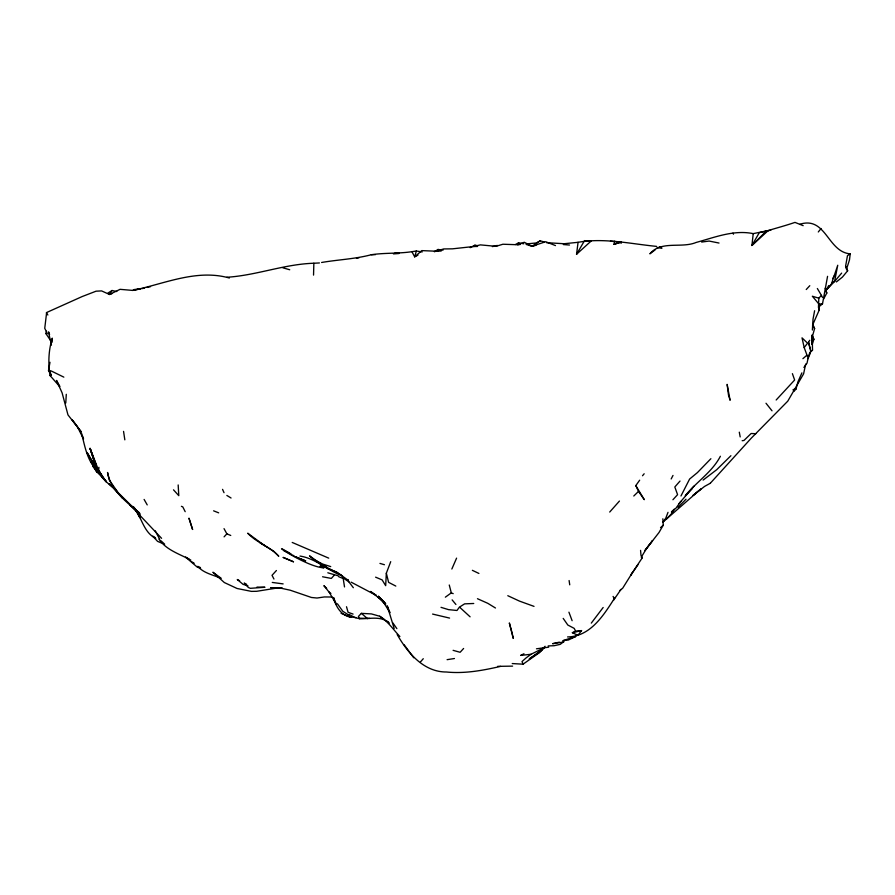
<?xml version="1.0" encoding="UTF-8"?>
<svg xmlns="http://www.w3.org/2000/svg" width="895" height="895" viewBox="0 0 895 895"><rect width="100%" height="100%" fill="white"/><g stroke="black" fill="none" stroke-linecap="round" stroke-linejoin="round"><path stroke-width="1.34" d="M812.212 344.441L813.879 339.384L812.19 335.088L812.526 350.079L810.769 351.757M313.541 275.101L313.854 263.242L319.414 262.951M52.145 342.214L52.268 338.165C48.565 350.247 48.006 363.113 50.064 375.564L59.663 386.528M811.843 344.374L812.19 335.088M812.38 330.031L813.029 319.146L814.618 310.722M98.92 467.324L98.651 470.535L90.071 448.35L95.015 463.934L90.071 448.35L95.821 464.091M390.723 561.668L386.338 573.203L385.678 585.677L382.143 579.915L375.598 577.163M65.782 402.974L66.286 394.315M768.134 230.619L759.284 232.666L751.923 245.476L766.232 231.134L768.134 230.619L753.221 233.629L751.923 245.476L768.134 230.619L770.785 230.25M585.274 241.057L591.326 240.867L576.548 254.281L578.069 242.31C604.136 237.634 630.55 243.865 656.572 246.382M812.526 325.232L819.193 310.106L818.477 307.198L822.505 303.819L827.573 276.331M800.029 224.186C826.197 216.131 827.517 251.942 850.239 253.856L849.467 259.942L846.536 269.149L847.643 270.771L842.396 277.126L836.355 281.947M111.897 293.705L109.481 294.466L101.605 290.909L96.067 291.188L82.183 296.547L46.629 312.512L44.75 328.297L47.345 333.645L45.846 333.522L46.54 331.206M818.477 307.198L818.813 298.169L821.409 295.361L817.348 288.503M49.986 362.285L48.531 370.452L51.082 375.162L50.064 375.564M610.479 241.202L621.029 242.097L613.981 244.324L614.619 241.202M49.091 367.811L48.531 370.452L51.429 371.067L63.836 377.142M805.668 364.097L803.598 373.853L787.757 401.173L751.297 438.136L710.35 483.199M808.7 355.46L807.033 363.09L803.9 367.453M795.979 389.112L793.115 389.571L793.82 391.451L795.979 389.112L797.982 381.695L801.909 372.879M846.536 269.149L845.596 266.207L847.464 255.657L850.25 253.856M321.607 262.481C338.131 259.639 355.08 259.035 371.313 254.728C384.828 252.703 398.342 253.744 411.901 251.696L414.709 256.887L416.354 251.003L422.205 251.954M812.66 324.124L814.607 328.554L812.47 336.151L813.879 339.384M342.785 577.722L348.871 581.851L353.346 587.724M826.063 290.215L831.444 283.928L837.742 265.244L834.587 281.422L826.063 290.215L828.714 285.583M668.006 512.343L665.802 518.115L662.859 522.367M808.04 358.626L810.21 353.256M451.852 569.019L456.584 558.133M523.776 243.809L518.597 242.802L517.724 244.727L502.889 244.245L495.975 246.326L480.335 244.883L473.723 246.505L452.478 248.832L443.719 248.944L434.377 251.685L438.047 249.459L443.047 250.152M808.688 355.707L810.769 351.422L812.526 350.079M671.172 478.959L673.006 475.435M823.568 299.075L826.812 293.045L825.201 288.291M414.709 256.887L421.758 250.611L437.062 251.249L438.047 249.459M680.972 495.964L689.62 479.038L697.429 472.594L710.887 458.71M832.686 278.625L834.677 275.157M621.007 589.38L613.5 600.321M662.848 518.776L663.251 525.186L658.988 532.536L644.836 550.682L652.556 540.58L646.514 548.512L641.279 557.227L642.263 557.82L630.718 575.216L638.101 564.521M576.548 254.281L584.592 240.576M615.055 597.424C603.935 614.787 590.655 636.591 567.587 636.938M809.416 353.637L810.769 351.422L808.532 342.136L809.729 340.268M720.385 456.271C712.096 472.168 696.411 481.946 685.313 495.595L692.473 488.401M632.194 572.968L622.651 588.261L619.855 590.532M112.065 290.506L107.926 293.057L109.481 294.466L112.065 290.506L116.764 291.535M603.163 607.492L591.304 623.11M635.808 485.593L644.299 499.678L638.527 491.389L635.808 485.593L639.656 480.201M680.815 501.39L675.859 508.304L671.44 511.996L674.271 509.199L671.642 513.573L666.305 519.201M581.549 630.606L577.957 635.305L572.352 632.72L575.642 631.165L581.549 630.606L572.352 632.72M804.191 347.573L807.57 343.177L802.021 337.851L804.191 347.573L807.558 356.702M818.298 231.962L821.062 228.527M679.092 503.538L693.927 486.142M642.52 475.748L644.165 473.768M841.658 273.109L834.587 281.422L832.294 282.887M420.471 661.931L423.279 658.709M679.999 481.074L674.819 486.992L677.582 494.655L672.917 499.746M545.122 646.279L538.354 653.395L523.072 664.179L512.242 663.564M619.441 501.055L609.708 512.052M677.996 507.331L686.029 499.209M776.166 399.998L794.637 380.017L792.399 373.651M334.428 574.982L331.34 578.427L322.558 576.772M543.981 647.723L540.591 651.459L529.225 658.977L542.482 649.423M463.61 648.472L460.131 652.287L453.105 650.341M276.41 570.518L272.024 575.328L273.948 579.031M806.238 289.532L809.785 285.695M224.086 536.855L226.86 533.856L230.742 535.467M477.538 245.677L474.965 245.185L473.723 246.505L477.561 246.472M384.022 619.262L379.659 616.23L371.414 613.914L361.356 613.355L358.436 616.42L359.656 618.758C369.68 619.027 381.091 615.525 389.403 623.077M538.354 653.395L543.768 647.745M730.902 455.712L716.761 469.651L703.134 480.078M633.783 496.009L638.527 491.389M660.544 527.625L663.251 525.186M753.221 233.629C733.654 229.623 714.736 237.399 696.209 242.433C681.263 248.676 661.226 240.196 649.871 253.833L655.14 249.873M802.916 358.671L806.82 355.281M663.251 521.83L700.807 489.05L693.11 495.349L704.6 486.399L710.272 483.278M563.839 641.603L560.225 644.366L554.016 645.731L548.188 645.91L548.68 647.174L536.474 648.797M441.022 607.347L448.552 609.64L456.976 610.479L459.37 607.19L464.594 603.856L473.735 603.487M544.697 647.477L531.071 654.267L526.025 657.959L522.02 661.573L523.072 664.179M445.352 597.178L451.304 592.87L453.194 593.665M495.975 246.326L497.329 245.431L492.395 246.617M526.215 244.436L531.988 246.27L540.244 240.8L544.015 241.941M540.244 240.8L536.306 242.959L526.316 243.943M415.795 256.294L417.965 255.109M515.453 244.514L518.597 242.802M470.199 247.669L474.965 245.185M523.955 653.742L520.644 655.42L531.071 654.267M109.481 294.466L120.053 289.331L132.684 290.416L140.515 288.895M575.026 636.826L568.359 640.026L563.168 640.585L563.66 641.995L552.595 643.695L559.341 642.151M132.684 290.416C164.512 283.86 196.497 268.746 229.366 278.009M571.088 638.157L575.843 636.379L563.168 640.585M520.174 244.503L517.724 244.727L524.269 242.265L531.988 246.27L545.67 241.717L555.482 245.588M613.981 244.324L621.029 242.097M531.988 246.27L535.948 245.297M500.551 666.383C482.785 670.5 464.684 673.834 446.392 672C423.603 672.1 407.549 652.735 397.179 634.51M147.015 287.44L150.528 286.646M766.232 231.134C775.898 228.169 785.43 225.685 794.984 222.396L803.173 225.663M141.824 288.637L144.554 288.134M447.097 659.671L454.447 658.519M411.901 251.696L416.354 251.003M371.313 254.728L375.419 254.639M356.456 258.185L358.951 257.827M742.156 440.72L743.958 440.463L751.14 433.504L755.783 433.706M701.658 242.053L709.108 241.057L719.021 243.048M313.854 263.242C284.23 264.148 256.317 275.447 226.838 277.26M134.172 289.555L140.549 288.794M578.069 242.31L564.13 243.731L546.521 242.69M818.813 298.169L812.336 296.223L818.97 304.087L822.505 303.819M393.442 253.9L398.991 253.52M437.062 251.249L441.235 251.003M512.6 666.126L497.642 666.361M331.967 597.01L324.314 596.954L317.02 598.028L311.449 597.48L290.226 590.208L278.602 587.702L282.149 588.149M256.977 587.086L264.965 587.265L250.343 588.328L248.396 587.512L244.234 583.059L246.707 584.368M360.092 618.221L369.814 618.445M394.919 253.016L399.036 253.128M282.07 588.239L270.726 587.668L279.162 587.691L256.731 591.293L251.428 591.382L237.063 588.485L224.309 582.533L212.92 572.229L221.087 578.215M563.324 244.559L569.5 245.029M272.27 582.432L283.133 583.898M356.12 617.639L349.509 616.677L341.073 613.343M659.346 246.707L661.729 247.065M657.176 247.456L661.864 248.351M432.587 614.071L449.581 618.087M299.993 556.063C315.801 558.491 327.704 570.507 342.472 575.966C331.665 569.007 319.09 565.081 309.525 555.84L327.178 568.426L336.621 571.994L347.842 580.027M359.656 618.758L354.845 617.505L349.207 614.496L348.994 615.212L342.819 611.307L337.393 603.767M282.798 267.773L289.723 269.753M327.816 572.789L338.243 575.843M379.95 563.403L384.425 564.723M247.96 585.845L243.06 584.346L237.264 579.524L239.659 580.765M330.725 566.602L322.681 564.063L315.611 560.483M326.653 567.285L320.589 565.002L324.661 566.3M320.589 565.002L325.758 566.669M200.614 568.168L197.157 567.038L185.533 557.104L188.823 558.905M534.024 606.374L519.492 601.116L507.801 595.701M353.077 614.093L348.077 612.303L346.51 606.732M291.423 554.777L294.041 555.717M328.722 558.144L292.217 542.448M213.603 510.832L218.671 512.846M338.702 576.704L343.199 578.528L344.519 586.93M320.007 566.278L323.856 567.866C304.714 566.781 262.694 536.698 291.099 554.128L283.581 550.302M620.045 242.59L621.354 243.138M173.507 489.833L178.787 495.662L178.172 484.945M181.405 506.313L182.781 506.883L185.187 511.671M161.335 542.929L157.576 541.374L152.743 536.172L154.913 537.47M220.718 578.293C212.865 574.702 203.635 573.225 197.739 566.356L200.279 567.531M283.603 550.403L289.6 553.177M472.37 570.328L478.903 573.449M477.46 598.71L487.764 603.308L495.461 608.007M155.741 538.354C143.29 532.413 141.623 516.46 133.321 506.592M322.2 564.924L325.601 566.613M190.87 560.125C179.805 554.061 166.213 550.112 158.952 539.159M351.142 582.164L375.967 595.231M395.803 586.08L388.62 582.365L386.338 573.203M100.318 472.605C87.531 464.27 85.081 446.818 81.49 433.023M226.849 495.45L231.055 498M192 561.915L194.193 563.257M259.852 542.672L273.814 551.32L278.781 556.265C270.089 546.554 256.664 542.817 247.702 533.196L264.64 545.626M100.15 472.582L98.07 471.262L87.072 452.534L98.07 471.262L100.833 473.97M376.023 595.13L370.508 591.461L382.691 600.903L385.163 603.912M386.192 620.772L388.374 622.293M379.659 616.23C388.106 621.454 393.341 629.666 399.886 636.546M139.542 512.857L135.413 509.568L140.101 516.102L134.026 507.476M329.069 591.998L330.904 593.474M361.356 613.355L367.509 618.635M378.149 596.752L383.071 601.037L378.417 596.562M378.059 596.708L382.691 600.903L389.951 612.661L387.233 605.87L394.169 628.48M459.829 607.381L470.099 616.823M161.066 540.871L164.68 544.194M161.581 538.32L129.618 504.467L136.163 510.295C124.237 500.238 110.242 488.726 107.545 472.482L109.279 480L117.625 492.026M117.491 491.858L113.553 488.021L122.581 498.135L119.281 494.062M100.598 473.746L92.61 465.948L96.951 472.012L106.214 481.186M326.664 588.362L323.889 585.643L329.237 592.322L336.341 604.338L333.544 597.536C335.77 606.665 341.252 615.939 351.422 617.315L349.509 616.677L347.652 614.686M383.944 601.899L385.689 603.622M132.259 506.436L140.112 514.289L109.134 483.803L113.352 487.775L105.968 481.611L102.366 477.661L94.232 464.841L96.067 466.731M378.518 596.294L382.165 600.086M378.093 596.875L385.723 604.908M76.22 425.024L72.159 419.889L81.232 431.837L67.975 414.9L62.102 392.838L56.486 380.42L59.808 386.304M378.462 596.305L385.309 603.98M452.132 599.885L455.913 604.472M383.026 600.892L385.443 603.868M766.008 403.253L772.005 410.805M51.216 341.42L45.846 333.522M404.182 644.803L413.725 657.78M392.86 622.909L396.877 628.648M563.201 618.4L567.833 625.046L574.187 628.368L575.642 631.165M46.372 312.791L47.871 315.006M813.219 326.339L814.607 328.554M93.55 466.384L96.951 472.012L93.706 466.172M144.106 499.421L147.227 504.903M92.409 463.834L91.111 461.496L92.33 463.934M135.637 510.016L139.765 517.59M224.03 528.643L226.86 533.856M155.26 530.802L159.668 539.271M821.409 295.361L822.471 297.42M732.938 233.136L733.486 234.21M642.263 557.82L640.988 555.37L640.574 550.38M613.086 596.417L614.127 598.408M77.037 426.054L83.537 439.009L82.306 435.417M825.85 291.132L826.812 293.045M845.596 266.207L847.643 270.771M222.542 489.352L224.03 492.686M49.583 334.484L48.565 331.888L50.232 340.156M347.987 579.546L348.871 581.851M568.929 612.18L572.118 620.694M50.086 371.481L51.082 375.162M449.256 585.006L451.304 592.87M808.532 342.136L810.188 348.849M50.668 341.442L51.451 345.146M739.292 432.162L740.187 436.928M123.555 431.379L124.83 439.837M569.108 580.531L569.735 584.838M818.97 304.087L819.193 310.106M305.598 560.874L295.26 556.724L305.598 560.874M293.459 561.78L283.234 557.451L293.459 561.78M105.968 481.611L98.651 470.535L105.968 481.611M192.582 529.437L189.013 518.317L192.582 529.437M730.051 400.043L728.508 395.176L727.132 384.358L730.051 400.043M512.063 632.81L509.333 622.954L513.249 638.403L512.063 632.81"/></g></svg>
